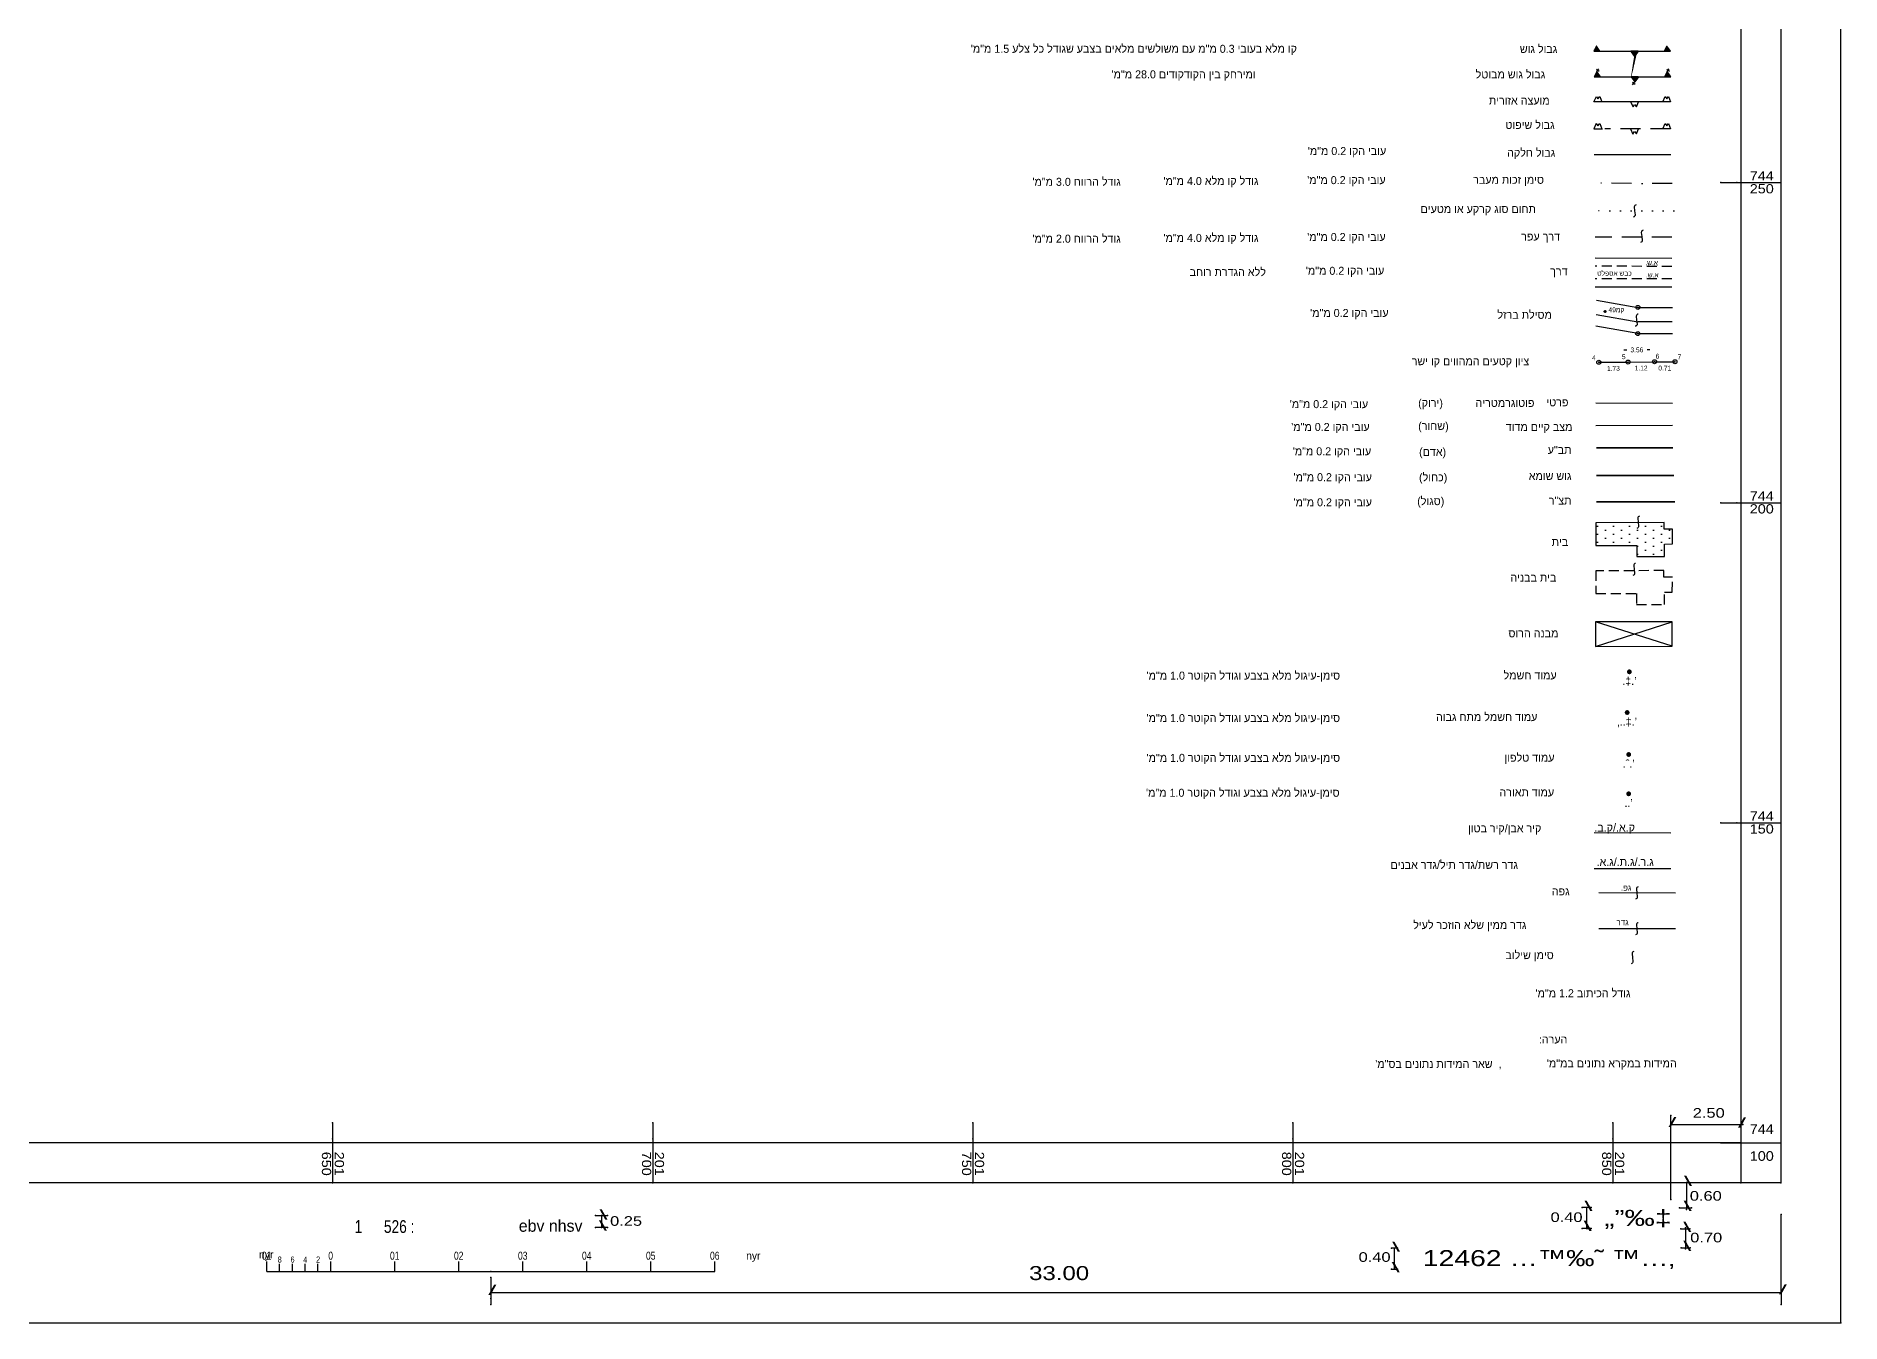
# Model space of a CAD drawing. Header units: feet. Extents: x 201443 to 201886, y 744072 to 744469.
# Drawn here: x 201603.7 to 201885.6, y 744071.9 to 744272.9 of the extents above; entities that cross this region are included whole.
import ezdxf
from ezdxf.enums import TextEntityAlignment as Align

# ---------------------------------------------------------------- set-up
doc = ezdxf.new("R2010")
doc.units = ezdxf.units.FT
doc.header["$LTSCALE"] = 6.25
doc.header["$MEASUREMENT"] = 0
for name, pattern in [('DASHDOT', [1, 0.5, -0.25, 0, -0.25]), ('DASHED', [0.75, 0.5, -0.25]), ('DOT', [0.25, 0, -0.25]), ('HIDDEN', [0.375, 0.25, -0.125])]:
    doc.linetypes.add(name, pattern=pattern)
doc.layers.get('0').update_dxf_attribs({"linetype": 'CONTINUOUS'})
for name, color, linetype in [('2ELECT_PT', 7, 'CONTINUOUS'), ('2NEW_PT', 7, 'CONTINUOUS'), ('2TELE_PT', 7, 'CONTINUOUS'), ('2TEURA_PT', 7, 'CONTINUOUS'), ('MIKRA', 7, 'CONTINUOUS'), ('MIKRA-GLINE', 7, 'CONTINUOUS'), ('TR_ANOT_FRONTS', 7, 'CONTINUOUS'), ('TR_ANOT_L', 7, 'CONTINUOUS'), ('TR_GILAYON', 7, 'CONTINUOUS'), ('TR_GILYON', 7, 'CONTINUOUS'), ('מעבר זיקנה', 7, 'CONTINUOUS')]:
    doc.layers.add(name, color=color, linetype=linetype)
doc.styles.add('H1', font='miryl.shx')
doc.styles.add('HEBTEXT', font='HEBTXT.shx')
doc.styles.add('MONOSI', font='MIRYL.SHX', dxfattribs={"width": 0.8})
doc.styles.get("Standard").update_dxf_attribs({"font": 'HEB.SHX'})
doc.styles.add('TRHEBTXT', font='HEBTXT.SHX')
pattern_1 = [(0, (1514.334564774152, -2464.132870357949), (0, 0.1875), []), (0, (1514.334564774152, -2464.101620357949), (0, 0.1875), []), (0, (1514.334564774152, -2464.070370357949), (0, 0.1875), []), (0, (1514.334564774152, -2464.007870357949), (0, 0.1875), [0.1875, -0.125])]

# ---------------------------------------------------------------- blocks, each defined once
blk = doc.blocks.new('TRP0213')
at = {"linetype": 'Continuous', "const_width": 0.5}
blk.add_lwpolyline([(-0.35, 0, 1), (0.35, 0, 1)], format="xyb", close=True, dxfattribs=at)
blk.add_point((0, 0))
at = {"style": 'TRHEBTXT', "flags": 8}
blk.add_attdef('HIGHTM', text='', height=1.6, dxfattribs=at).set_placement((-1, 0), align=Align.RIGHT)
blk.add_attdef('NAME', text='', height=1.8, dxfattribs=at).set_placement((0, 2.1), align=Align.BOTTOM_CENTER)
blk.add_attdef('HIGHTC', (1, 0), '', height=1.6, dxfattribs=at)
blk.add_attdef('MARK', text='', height=2, dxfattribs=at).set_placement((0, -1.3), align=Align.TOP_CENTER)
blk = doc.blocks.new('TRP0212')
at = {"linetype": 'Continuous', "const_width": 0.5}
blk.add_lwpolyline([(-0.35, 0, 1), (0.35, 0, 1)], format="xyb", close=True, dxfattribs=at)
blk.add_point((0, 0))
at = {"style": 'TRHEBTXT', "flags": 8}
blk.add_attdef('HIGHTM', text='', height=1.6, dxfattribs=at).set_placement((-1, 0), align=Align.RIGHT)
blk.add_attdef('NAME', text='', height=1.8, dxfattribs=at).set_placement((0, 2.1), align=Align.BOTTOM_CENTER)
blk.add_attdef('HIGHTC', (1, 0), '', height=1.6, dxfattribs=at)
blk.add_attdef('MARK', text='', height=2, dxfattribs=at).set_placement((0, -1.3), align=Align.TOP_CENTER)
blk = doc.blocks.new('TRP0241')
at = {"linetype": 'Continuous', "const_width": 0.5}
blk.add_lwpolyline([(-0.35, 0, 1), (0.35, 0, 1)], format="xyb", close=True, dxfattribs=at)
blk.add_point((0, 0))
at = {"style": 'TRHEBTXT', "flags": 8}
blk.add_attdef('HIGHTM', text='', height=1.6, dxfattribs=at).set_placement((-1, 0), align=Align.RIGHT)
blk.add_attdef('NAME', text='', height=1.8, dxfattribs=at).set_placement((0, 2.1), align=Align.BOTTOM_CENTER)
blk.add_attdef('HIGHTC', (1, 0), '', height=1.6, dxfattribs=at)
blk.add_attdef('MARK', text='', height=2, dxfattribs=at).set_placement((0, -1.3), align=Align.TOP_CENTER)
blk = doc.blocks.new('ANOT105')
blk.add_lwpolyline([(0.2548387223418755, 1.539248901570127, 0.4142135623730951), (-0.1578795218983481, 0.965085465890645), (1e-16, 0), (0.1839900939740541, -0.9680819344707191, -0.4142135623730951), (-0.2130703997891993, -1.553182749965349)], format="xyb")
blk = doc.blocks.new('TRP0002')
at = {"linetype": 'Continuous'}
blk.add_circle((0, 0, 3000), 0.5, dxfattribs=at)
blk.add_point((0, 0))
at = {"style": 'TRHEBTXT', "flags": 8}
blk.add_attdef('HIGHTM', text='', height=1.6, dxfattribs=at).set_placement((-1, 0), align=Align.RIGHT)
blk.add_attdef('NAME', text='', height=1.199999999999999, dxfattribs=at).set_placement((0, 2.099999999976716), align=Align.BOTTOM_CENTER)
blk.add_attdef('HIGHTC', (1, 0), '', height=1.6, dxfattribs=at)
blk.add_attdef('MARK', text='', height=2, dxfattribs=at).set_placement((0, -1.300000000046566), align=Align.TOP_CENTER)
blk = doc.blocks.new('TR_FRONT')
at = {"style": 'TRHEBTXT', "flags": 8}
blk.add_attdef('FRONT', text='', height=1.199999999999999, dxfattribs=at).set_placement((0, -1), align=Align.TOP_CENTER)
blk = doc.blocks.new('TRP0216')
at = {"linetype": 'Continuous', "const_width": 0.5}
blk.add_lwpolyline([(-0.35, 0, 1), (0.35, 0, 1)], format="xyb", close=True, dxfattribs=at)
blk.add_point((0, 0))
at = {"style": 'TRHEBTXT', "flags": 8}
blk.add_attdef('HIGHTM', text='', height=1.6, dxfattribs=at).set_placement((-1, 0), align=Align.RIGHT)
blk.add_attdef('NAME', text='', height=1.8, dxfattribs=at).set_placement((0, 2.1), align=Align.BOTTOM_CENTER)
blk.add_attdef('HIGHTC', (1, 0), '', height=1.6, dxfattribs=at)
blk.add_attdef('MARK', text='', height=2, dxfattribs=at).set_placement((0, -1.3), align=Align.TOP_CENTER)
blk = doc.blocks.new('TRP0000')
blk.add_point((0, 0))
at = {"style": 'TRHEBTXT', "flags": 8}
blk.add_attdef('HIGHTM', text='', height=1.6, dxfattribs=at).set_placement((-1, 0), align=Align.RIGHT)
blk.add_attdef('NAME', text='', height=1.199999999999999, dxfattribs=at).set_placement((0, 2.099999999976716), align=Align.BOTTOM_CENTER)
blk.add_attdef('HIGHTC', (1, 0), '', height=1.6, dxfattribs=at)
blk.add_attdef('MARK', text='', height=2, dxfattribs=at).set_placement((0, -1.300000000046566), align=Align.TOP_CENTER)

msp = doc.modelspace()

# ---------------------------------------------------------------- hatches: boundary and pattern name
at = {"layer": 'מעבר זיקנה', "lineweight": 35}
h = msp.add_hatch(color=256, dxfattribs=at)
h.paths.add_polyline_path([(201847.4235532999, 744271.3257563154), (201847.0022102738, 744270.5254734627), (201847.9859912437, 744270.5254734627)])
h.paths.add_polyline_path([(201847.5005626977, 744267.3373322686), (201847.4967487481, 744267.3321938253), (201847.0785858751, 744266.5379512337), (201848.062366845, 744266.5379512337)])
h.paths.add_polyline_path([(201858.4177830775, 744271.3257563153), (201857.9964400515, 744270.5254734628), (201858.9802210213, 744270.5254734627)])
h.paths.add_polyline_path([(201858.4941586788, 744267.3382340863), (201858.0728156528, 744266.5379512337), (201859.0565966226, 744266.5379512337)])
h = msp.add_hatch(dxfattribs=at)
h.set_pattern_fill('CLAY', color=256, style=0)
h.set_pattern_definition(pattern_1)
h.paths.add_polyline_path([(201847.9859912436, 744270.5254734628), (201847.4235532998, 744271.3257563154), (201847.0022102738, 744270.5254734628)])
h.paths.add_polyline_path([(201858.4177830775, 744271.3257563154), (201857.9964400515, 744270.5254734628), (201858.9802210213, 744270.5254734628)])
h.paths.add_polyline_path([(201858.4941586788, 744267.3382340863), (201858.0728156528, 744266.5379512337), (201859.0565966226, 744266.5379512337)])
h.paths.add_polyline_path([(201848.0623668449, 744266.5379512337), (201847.4999289011, 744267.3382340863), (201847.0785858751, 744266.5379512337)])
edge = h.paths.add_edge_path()
edge.add_line((201852.8691428513, 744266.5379512337), (201853.4315807951, 744265.7376683811))
h = msp.add_hatch(dxfattribs=at)
h.set_pattern_fill('CLAY', color=256, style=0)
h.set_pattern_definition(pattern_1)
h.paths.add_polyline_path([(201847.5005626977, 744267.3373322686), (201847.496748748, 744267.3321938248), (201847.0785858751, 744266.5379512337), (201848.0623668449, 744266.5379512337)])
h.paths.add_polyline_path([(201847.4235532997, 744271.3257563151), (201847.0022102738, 744270.5254734627), (201847.9859912436, 744270.5254734627)])
h.paths.add_polyline_path([(201858.4177830775, 744271.3257563155), (201857.9964400515, 744270.5254734628), (201858.9802210213, 744270.5254734627)])
h.paths.add_polyline_path([(201858.4941586788, 744267.3382340864), (201858.0728156528, 744266.5379512336), (201859.0565966227, 744266.5379512336)])
edge = h.paths.add_edge_path()
edge.add_line((201852.79276725, 744270.5254734628), (201853.3552051938, 744269.7251906102))
edge.add_line((201853.7765482198, 744270.5254734628), (201852.79276725, 744270.5254734628))
edge.add_line((201852.8691428513, 744266.5379512337), (201853.4315807951, 744265.7376683811))
edge.add_line((201853.8529238211, 744266.5379512337), (201852.8691428513, 744266.5379512337))
at = {"layer": 'מעבר זיקנה'}
for points in [[(201847.0022102738, 744270.5254734628), (201847.9859912436, 744270.5254734628), (201847.4235532998, 744271.3257563154)], [(201857.9964400515, 744270.5254734628), (201858.9802210212, 744270.5254734628), (201858.4177830775, 744271.3257563154)], [(201847.0785858752, 744266.5379512337), (201848.0623668449, 744266.5379512337), (201847.4999289011, 744267.3382340863)], [(201858.0728156528, 744266.5379512337), (201859.0565966227, 744266.5379512337), (201858.4941586787, 744267.3382340863)]]:
    msp.add_hatch(color=256, dxfattribs=at).paths.add_polyline_path(points)
at = {"layer": 'מעבר זיקנה', "lineweight": 35}
h = msp.add_hatch(dxfattribs=at)
h.set_pattern_fill('CLAY', color=256, style=0)
h.set_pattern_definition(pattern_1)
h.paths.add_polyline_path([(201853.9317663768, 744270.5254734629), (201852.7927672501, 744270.5254734627), (201853.3552051939, 744269.72519061)])
for points in [[(201853.9317663768, 744270.5254734628), (201852.79276725, 744270.5254734628), (201853.3552051939, 744269.7251906102)], [(201854.007160724, 744266.5399672138), (201852.8681615972, 744266.5399672138), (201853.4305995411, 744265.7396843611)]]:
    msp.add_hatch(color=256, dxfattribs=at).paths.add_polyline_path(points)
h = msp.add_hatch(dxfattribs=at)
h.set_pattern_fill('CLAY', color=256, style=0)
h.set_pattern_definition([(0, (1514.409959121345, -2468.118376606959), (0, 0.1875), []), (0, (1514.409959121345, -2468.087126606959), (0, 0.1875), []), (0, (1514.409959121345, -2468.055876606959), (0, 0.1875), []), (0, (1514.409959121345, -2467.993376606959), (0, 0.1875), [0.1875, -0.125])])
h.paths.add_polyline_path([(201854.007160724, 744266.5399672139), (201852.8681615973, 744266.5399672136), (201853.4305995411, 744265.739684361)])
at = {"layer": 'מעבר זיקנה'}
h = msp.add_hatch(dxfattribs=at)
h.set_pattern_fill('DOTS', color=256, scale=20, angle=90, style=0)
h.set_pattern_definition([(90, (1511.360540914466, -2525.538569662021), (-1.25, 0.6250000000000001), [0, -1.25])])
h.paths.add_polyline_path([(201859.3040393063, 744195.8907474398), (201857.9984960661, 744195.8907474396), (201857.9984960661, 744196.8936995066), (201847.3296485213, 744196.8565581007), (201847.3244471716, 744193.3280113982), (201853.7234366779, 744193.3280113983), (201853.7234366779, 744191.6195223384), (201858.0728441013, 744191.6195223384), (201858.0728441014, 744193.5137692527), (201859.3005900448, 744193.5508009357)])

# ---------------------------------------------------------------- linework, layer by layer
for points in [[(201454.375, 744071.875), (201885.625, 744071.875), (201885.625, 744428.125), (201454.375, 744428.125), (201454.375, 744071.875)], [(201463.75, 744406.25), (201876.25, 744406.25), (201876.25, 744093.75), (201463.75, 744093.75), (201463.75, 744406.25)], [(201463.75, 744399.0773414018), (201463.75, 744406.25), (201876.25, 744406.25), (201876.25, 744093.75), (201463.75, 744093.75), (201463.75, 744377.8218166339)], [(201470, 744400), (201870, 744400), (201870, 744100), (201470, 744100), (201470, 744400), (201463.75, 744400)], [(201470, 744400), (201870, 744400), (201870, 744100), (201870, 744093.75)], [(201866.875, 744250), (201876.25, 744250)], [(201866.88, 744250), (201869.375, 744250), (201876.25, 744250)], [(201866.875, 744200), (201876.25, 744200)], [(201866.88, 744200), (201869.375, 744200), (201876.25, 744200)], [(201866.875, 744150), (201876.25, 744150)], [(201866.88, 744150), (201869.375, 744150), (201876.25, 744150)], [(201859.0447342336, 744091.1400695742), (201859.0447342336, 744104.2650695742)], [(201650, 744103.125), (201650, 744093.75)], [(201650, 744103.12), (201650, 744100.625), (201650, 744093.75)], [(201700, 744103.125), (201700, 744093.75)], [(201700, 744103.12), (201700, 744100.625), (201700, 744093.75)], [(201750, 744103.125), (201750, 744093.75)], [(201750, 744103.12), (201750, 744100.625), (201750, 744093.75)], [(201800, 744103.125), (201800, 744093.75)], [(201800, 744103.12), (201800, 744100.625), (201800, 744093.75)], [(201850, 744103.125), (201850, 744093.75)], [(201850, 744103.12), (201850, 744100.625), (201850, 744093.75)], [(201859.0447342336, 744102.8588195741), (201870.2947342336, 744102.8588195741)], [(201870, 744100), (201470, 744100)], [(201866.875, 744100), (201876.25, 744100)], [(201870, 744100), (201876.25, 744100)], [(201870, 744100), (201870, 744093.75)], [(201861.4833951237, 744093.8184632297), (201861.4833951237, 744089.5997132298)], [(201846.5877907677, 744089.909456273), (201845.1815407677, 744089.909456273)], [(201845.8846657677, 744089.909456273), (201845.8846657677, 744086.628206273), (201846.5877907677, 744086.628206273), (201845.1815407677, 744086.628206273)], [(201860.4288390631, 744089.837067255), (201862.3038390631, 744089.837067255)], [(201674.709, 744076.6437500002), (201876.2715, 744076.6437500002), (201876.2715, 744088.83125)], [(201691.0755204645, 744088.6348619896), (201692.9505204645, 744088.6348619896)], [(201692.0130204645, 744088.6348619896), (201692.0130204645, 744086.7598619896)], [(201692.9505204645, 744086.7598619896), (201691.0755204645, 744086.7598619896)], [(201860.6265683245, 744086.579561458), (201862.0328183245, 744086.579561458)], [(201861.3515756161, 744086.7243394933), (201861.3515756161, 744083.4430894931)], [(201816.3352137792, 744083.5392227138), (201815.3977137792, 744083.5392227138)], [(201815.8664637792, 744080.2579727138), (201815.8664637792, 744083.5392227138)], [(201860.6924780782, 744083.6116117312), (201862.0987280782, 744083.6116117312)], [(201674.709, 744078.9875), (201674.709, 744075.70625), (201674.709, 744074.76875)], [(201815.3977137792, 744080.2579727138), (201816.1008387792, 744080.2579727138), (201816.3352137792, 744080.2579727138)], [(201876.2715, 744076.6437500002), (201876.2715, 744074.76875)]]:
    msp.add_lwpolyline(points)
for p in [(201866.875, 744250), (201866.88, 744250), (201869.375, 744250), (201876.25, 744250), (201876.25, 744250), (201866.875, 744200), (201866.88, 744200), (201869.375, 744200), (201876.25, 744200), (201876.25, 744200), (201866.875, 744150), (201866.88, 744150), (201869.375, 744150), (201876.25, 744150), (201876.25, 744150), (201859.0447342336, 744104.2650695742), (201650, 744103.125), (201650, 744103.12), (201700, 744103.125), (201700, 744103.12), (201750, 744103.125), (201750, 744103.12), (201800, 744103.125), (201800, 744103.12), (201850, 744103.125), (201850, 744103.12), (201859.0447342336, 744102.8588195741), (201870.2947342336, 744102.8588195741), (201650, 744100.625), (201700, 744100.625), (201750, 744100.625), (201800, 744100.625), (201850, 744100.625), (201866.875, 744100), (201870, 744100), (201870, 744100), (201876.25, 744100), (201876.25, 744100), (201650, 744093.75), (201650, 744093.75), (201700, 744093.75), (201700, 744093.75), (201750, 744093.75), (201750, 744093.75), (201800, 744093.75), (201800, 744093.75), (201850, 744093.75), (201850, 744093.75), (201861.4833951237, 744093.8184632297), (201870, 744093.75), (201870, 744093.75), (201876.25, 744093.75), (201876.25, 744093.75), (201845.1815407677, 744089.909456273), (201845.8846657677, 744089.909456273), (201846.5877907677, 744089.909456273), (201859.0447342336, 744091.1400695742), (201860.4288390631, 744089.837067255), (201862.3038390631, 744089.837067255), (201691.0755204645, 744088.6348619896), (201692.0130204645, 744088.6348619896), (201692.9505204645, 744088.6348619896), (201861.4833951237, 744089.5997132298), (201876.2715, 744088.83125), (201691.0755204645, 744086.7598619896), (201692.0130204645, 744086.7598619896), (201692.9505204645, 744086.7598619896), (201845.1815407677, 744086.628206273), (201845.8846657677, 744086.628206273), (201846.5877907677, 744086.628206273), (201860.6265683245, 744086.579561458), (201861.3515756161, 744086.7243394933), (201862.0328183245, 744086.579561458), (201815.3977137792, 744083.5392227138), (201815.8664637792, 744083.5392227138), (201816.3352137792, 744083.5392227138), (201860.6924780782, 744083.6116117312), (201861.3515756161, 744083.4430894931), (201862.0987280782, 744083.6116117312), (201674.709, 744079.925), (201674.709, 744078.9875), (201674.71, 744079.93), (201815.3977137792, 744080.2579727138), (201815.8664637792, 744080.2579727138), (201816.1008387792, 744080.2579727138), (201816.3352137792, 744080.2579727138), (201674.709, 744076.6437500002), (201674.709, 744075.70625), (201876.2715, 744076.6437500002), (201674.709, 744074.76875), (201876.2715, 744074.76875), (201885.625, 744071.875)]:
    msp.add_point(p)
at = {"layer": 'MIKRA'}
msp.add_line((201847.3219414437, 744212.0609215102, 3126.25), (201859.2978310289, 744212.1118828137, 3126.25), dxfattribs=at)
at = {"layer": 'MIKRA-GLINE', "color": 3}
msp.add_line((201847.3260582611, 744215.5894273156, 3126.25), (201859.3018312584, 744215.5612964549, 3126.25), dxfattribs=at)
at = {"layer": 'TR_GILAYON'}
for p, q in [((201639.71, 744079.93), (201639.71, 744081.4925)), ((201649.71, 744079.93), (201649.71, 744081.4925)), ((201659.71, 744079.93), (201659.71, 744081.4925)), ((201669.71, 744079.93), (201669.71, 744081.4925)), ((201679.71, 744079.93), (201679.71, 744081.4925)), ((201689.71, 744079.93), (201689.71, 744081.4925)), ((201699.71, 744079.93), (201699.71, 744081.4925)), ((201709.71, 744079.93), (201709.71, 744081.4925)), ((201639.71, 744079.93), (201709.71, 744079.93)), ((201641.71, 744079.93), (201641.71, 744081.1175)), ((201643.71, 744079.93), (201643.71, 744081.1175)), ((201645.71, 744079.93), (201645.71, 744081.1175)), ((201647.71, 744079.93), (201647.71, 744081.1175))]:
    msp.add_line(p, q, dxfattribs=at)
at = {"layer": 'מעבר זיקנה'}
for p, q in [((201847.4235532998, 744271.3257563154), (201847.0022102738, 744270.5254734628)), ((201847.0022102738, 744270.5254734628), (201847.9859912436, 744270.5254734628)), ((201847.004406557, 744270.5254734628), (201858.9802210213, 744270.5254734628)), ((201847.9859912436, 744270.5254734628), (201847.4235532998, 744271.3257563154)), ((201852.79276725, 744270.5254734628), (201853.3552051938, 744269.7251906102)), ((201853.7765482198, 744270.5254734628), (201852.79276725, 744270.5254734628)), ((201858.4177830775, 744271.3257563154), (201857.9964400515, 744270.5254734628)), ((201857.9964400515, 744270.5254734628), (201858.9802210213, 744270.5254734628)), ((201858.9802210213, 744270.5254734628), (201858.4177830775, 744271.3257563154)), ((201847.4999289011, 744267.3382340863), (201847.0785858751, 744266.5379512337)), ((201847.0785858751, 744266.5379512337), (201848.0623668449, 744266.5379512337)), ((201847.0807821583, 744266.5379512337), (201859.0565966226, 744266.5379512337)), ((201848.0623668449, 744266.5379512337), (201847.4999289011, 744267.3382340863)), ((201852.8681615972, 744266.5399672138), (201853.430599541, 744265.7396843611)), ((201853.8529238211, 744266.5379512337), (201852.8691428513, 744266.5379512337)), ((201858.4941586788, 744267.3382340863), (201858.0728156528, 744266.5379512337)), ((201858.0728156528, 744266.5379512337), (201859.0565966226, 744266.5379512337)), ((201859.0565966226, 744266.5379512337), (201858.4941586788, 744267.3382340863)), ((201847.0486198439, 744262.6467861593, 3126.25), (201847.4186279423, 744263.462107273)), ((201859.0244343082, 744262.6467861593, 3126.25), (201847.0486198439, 744262.6467861593, 3126.25)), ((201847.4186279423, 744263.462107273), (201847.6716889056, 744263.0879014707)), ((201847.6716889056, 744263.0879014707), (201847.9548792045, 744263.4528371695)), ((201847.9548792045, 744263.4528371695), (201848.2790381775, 744262.6467861593, 3126.25)), ((201852.7779443252, 744262.6467861593, 3126.25), (201853.1479524235, 744261.8314650455)), ((201853.1479524235, 744261.8314650455), (201853.4010133869, 744262.2056708478)), ((201853.4010133869, 744262.2056708478), (201853.6842036858, 744261.840735149)), ((201853.6842036858, 744261.840735149), (201854.0083626588, 744262.6467861593, 3126.25)), ((201857.7940159746, 744262.6467861593, 3126.25), (201858.164024073, 744263.462107273)), ((201858.164024073, 744263.462107273), (201858.4170850363, 744263.0879014707)), ((201858.4170850363, 744263.0879014707), (201858.7002753352, 744263.4528371695)), ((201858.7002753352, 744263.4528371695), (201859.0244343082, 744262.6467861593, 3126.25)), ((201847.4123822897, 744259.2251153118), (201847.0423741914, 744258.409794198, 3126.25)), ((201847.4123822897, 744259.2251153118), (201847.6654432531, 744258.8509095095)), ((201847.6654432531, 744258.8509095095), (201847.9486335519, 744259.2158452083)), ((201847.9486335519, 744259.2158452083), (201848.272792525, 744258.409794198, 3126.25)), ((201857.7877703221, 744258.409794198, 3126.25), (201858.1577784204, 744259.2251153118)), ((201858.1577784204, 744259.2251153118), (201858.4108393838, 744258.8509095095)), ((201858.4108393838, 744258.8509095095), (201858.6940296826, 744259.2158452083)), ((201858.6940296826, 744259.2158452083), (201859.0181886557, 744258.409794198, 3126.25)), ((201847.0423741914, 744258.409794198, 3126.25), (201848.3591521963, 744258.4046031928)), ((201852.7716986726, 744258.409794198, 3126.25), (201853.141706771, 744257.5944730842)), ((201853.141706771, 744257.5944730842), (201853.3947677343, 744257.9686788865)), ((201853.3947677343, 744257.9686788865), (201853.6779580332, 744257.6037431877)), ((201853.6779580332, 744257.6037431877), (201854.0021170063, 744258.409794198, 3126.25)), ((201859.0694706261, 744254.3435960892, 3126.25), (201847.093682184, 744254.3612493237, 3126.25)), ((201859.2031746382, 744238.1317974672, 3126.25), (201847.2274599235, 744238.1994666292, 3126.25)), ((201859.189765322, 744233.6800039253, 3126.25), (201847.2139519044, 744233.6807139945, 3126.25)), ((201847.4340105577, 744231.6412143202, 3126.25), (201853.9045735803, 744230.5120904347)), ((201847.3934048524, 744229.3965667986, 3126.204360500328), (201853.8945781033, 744228.2671136695, 0.002793422828744951)), ((201859.2445989457, 744228.2600687225, 3126.229350855031), (201853.8945733706, 744228.2671144917, 0.005069194109125874)), ((201853.9045735803, 744230.5120904347), (201859.3097993789, 744230.5041227151, 3126.25)), ((201853.8940125118, 744226.4228817445), (201847.3624540824, 744227.5526404477, 3126.25)), ((201853.8940125118, 744226.4228817445), (201859.2992383104, 744226.4149140249, 3126.25)), ((201852.2022888818, 744223.8253320394), (201851.6985339916, 744223.8253320394)), ((201855.3591587025, 744223.9092182118), (201855.7789566912, 744223.9259952595)), ((201847.8088065292, 744221.931936504, 3126.25), (201852.3790377697, 744221.9736307424)), ((201852.3790377697, 744221.9736307424), (201856.5121321057, 744222.0294372207)), ((201856.5121321057, 744222.0294372207), (201859.6989045045, 744222.0247396723, 3126.25)), ((201857.9984960661, 744196.8936995066, 3126.25), (201847.3296485212, 744196.8565581007, 3126.25)), ((201857.9984960661, 744195.8907474397, 3126.25), (201857.9984960661, 744196.8936995066, 3126.25)), ((201847.3296485212, 744196.8565581007, 3126.25), (201847.3244471716, 744193.3280113983, 3126.25)), ((201859.3040393062, 744195.8907474397, 3126.25), (201857.9984960661, 744195.8907474397, 3126.25)), ((201859.3005900448, 744193.5508009358, 3126.25), (201859.3040393062, 744195.8907474397, 3126.25)), ((201847.3244471716, 744193.3280113983, 3126.25), (201853.7234366779, 744193.3280113983, 3126.25)), ((201853.7234366779, 744193.3280113983, 3126.25), (201853.7234366779, 744191.6195223385, 3126.25)), ((201853.7234366779, 744191.6195223385, 3126.25), (201858.0728441013, 744191.6195223385, 3126.25)), ((201858.0728441013, 744193.5137692527, 3126.25), (201859.3005900448, 744193.5508009358, 3126.25)), ((201858.0728441013, 744191.6195223385, 3126.25), (201858.0728441013, 744193.5137692527, 3126.25)), ((201847.3068760355, 744181.4079178814, 3126.25), (201847.3011752955, 744177.540589442, 3126.25)), ((201847.3011752955, 744177.540589442, 3126.25), (201859.282689336, 744181.4071284067, 3126.25)), ((201859.282689336, 744181.4071284067, 3126.25), (201847.3068760355, 744181.4079178814, 3126.25)), ((201859.2770485796, 744177.5804923101, 3126.25), (201847.3068760355, 744181.4079178814, 3126.25)), ((201859.2770485796, 744177.5804923101, 3126.25), (201859.282689336, 744181.4071284067, 3126.25)), ((201847.3011752955, 744177.540589442, 3126.25), (201859.2770485796, 744177.5804923101, 3126.25)), ((201859.0803499238, 744148.4005106528, 3126.25), (201847.1045614817, 744148.4181638873, 3126.25)), ((201859.0803499238, 744142.8127915817, 3126.25), (201847.1045614817, 744142.8304448163, 3126.25)), ((201859.8028667825, 744139.0254856095, 3126.25), (201847.8270783404, 744139.0431388441, 3126.25)), ((201859.8028667825, 744133.4360983294, 3126.25), (201847.8270783404, 744133.4537515639, 3126.25))]:
    msp.add_line(p, q, dxfattribs=at)
at = {"layer": 'מעבר זיקנה', "lineweight": 35}
for p, q in [((201853.9317663768, 744270.5254734628), (201852.79276725, 744270.5254734628)), ((201853.3552051938, 744269.7251906102), (201853.9317663769, 744270.5254734629)), ((201853.430599541, 744265.7396843611), (201854.0071607241, 744266.5399672139))]:
    msp.add_line(p, q, dxfattribs=at)
at = {"layer": 'מעבר זיקנה', "lineweight": 25}
for p, q in [((201847.4549006148, 744267.7183596503), (201847.8555100279, 744267.4114566396)), ((201847.4993313328, 744267.33567328), (201847.8157015079, 744267.7619112579)), ((201858.4497279609, 744267.7209204567), (201858.850337374, 744267.414017446)), ((201858.4941586788, 744267.3382340863), (201858.8105288539, 744267.7644720642)), ((201853.0450935174, 744265.6868422788), (201853.4766447456, 744265.3657020933)), ((201853.0761103045, 744265.2942094306), (201853.4315807951, 744265.7376683811))]:
    msp.add_line(p, q, dxfattribs=at)
at = {"layer": 'מעבר זיקנה', "linetype": 'DASHED'}
for p, q in [((201859.0181886557, 744258.409794198, 3126.25), (201848.7310966093, 744258.4086297505, 3126.25)), ((201859.1937020394, 744241.4823321112, 3126.25), (201847.2178884484, 744241.4829245228, 3126.25))]:
    msp.add_line(p, q, dxfattribs=at)
at = {"layer": 'מעבר זיקנה', "linetype": 'DASHDOT'}
msp.add_line((201859.2713137303, 744249.8795036484, 3126.25), (201847.2955252882, 744249.8971568829, 3126.25), dxfattribs=at)
at = {"layer": 'מעבר זיקנה', "linetype": 'DOT'}
msp.add_line((201859.5032175958, 744245.5758791629, 3126.25), (201847.5274291537, 744245.5935323974, 3126.25), dxfattribs=at)
at = {"layer": 'מעבר זיקנה', "linetype": 'HIDDEN'}
for p, q in [((201859.2017992841, 744236.8971359428, 3126.25), (201847.2260751983, 744236.9584478998, 3126.25)), ((201859.1995758564, 744234.993209818, 3126.25), (201847.2237615095, 744234.9932894506, 3126.25)), ((201847.3185932466, 744189.3567637473, 3126.25), (201847.3133918969, 744185.8282170449, 3126.25)), ((201857.9874407914, 744189.3939051533, 3126.25), (201847.3185932466, 744189.3567637473, 3126.25)), ((201857.9874407914, 744188.3909530863, 3126.25), (201857.9874407914, 744189.3939051533, 3126.25)), ((201847.3133918969, 744185.8282170449, 3126.25), (201853.7123814033, 744185.8282170449, 3126.25)), ((201853.7123814033, 744185.8282170449, 3126.25), (201853.7123814033, 744184.1197279851, 3126.25)), ((201859.2929840316, 744188.3909530863, 3126.25), (201857.9874407914, 744188.3909530863, 3126.25)), ((201858.0617888267, 744186.0139748993, 3126.25), (201859.2895347702, 744186.0510065824, 3126.25)), ((201858.0617888267, 744184.1197279851, 3126.25), (201858.0617888267, 744186.0139748993, 3126.25)), ((201859.2895347702, 744186.0510065824, 3126.25), (201859.2929840316, 744188.3909530863, 3126.25)), ((201853.7123814033, 744184.1197279851, 3126.25), (201858.0617888267, 744184.1197279851, 3126.25))]:
    msp.add_line(p, q, dxfattribs=at)
at = {"layer": 'מעבר זיקנה', "color": 1, "lineweight": 35}
msp.add_line((201859.3650604551, 744208.5697536863), (201847.4200719065, 744208.5697536863), dxfattribs=at)
at = {"layer": 'מעבר זיקנה', "color": 5, "lineweight": 35}
msp.add_line((201859.5286875817, 744204.2373280944), (201847.4200719065, 744204.2373280944), dxfattribs=at)
at = {"layer": 'מעבר זיקנה', "color": 205, "lineweight": 35}
msp.add_line((201859.6923218914, 744200.150130385), (201847.4200719065, 744200.150130385), dxfattribs=at)
at = {"layer": 'מעבר זיקנה', "color": 7, "lineweight": 0}
for p, q in [((201857.9984960661, 744196.8936995066), (201847.3296485213, 744196.8565581007)), ((201857.9984960661, 744195.8907474396), (201857.9984960661, 744196.8936995066)), ((201847.3296485213, 744196.8565581007), (201847.3244471716, 744193.3280113982)), ((201859.3040393063, 744195.8907474398), (201857.9984960661, 744195.8907474396)), ((201859.3005900448, 744193.5508009357), (201859.3040393063, 744195.8907474398)), ((201847.3244471716, 744193.3280113982), (201853.7234366779, 744193.3280113983)), ((201853.7234366779, 744193.3280113983), (201853.7234366779, 744191.6195223384)), ((201853.7234366779, 744191.6195223384), (201858.0728441013, 744191.6195223384)), ((201858.0728441014, 744193.5137692527), (201859.3005900448, 744193.5508009357)), ((201858.0728441013, 744191.6195223384), (201858.0728441014, 744193.5137692527))]:
    msp.add_line(p, q, dxfattribs=at)

# ---------------------------------------------------------------- block references
at = {"layer": '2ELECT_PT', "xscale": 0.375, "yscale": 0.375, "zscale": 0.375}
msp.add_blockref('TRP0213', (201848.7958186966, 744229.8723973278), dxfattribs=at)
at = {"layer": '2ELECT_PT', "xscale": 0.625, "yscale": 0.625, "zscale": 0.625}
for name, p, values in [('TRP0213', (201852.5822139343, 744173.5809030546), {'MARK': '.‡.’'}), ('TRP0212', (201852.235192304, 744167.2261995384), {'MARK': '‚..‡.’'})]:
    msp.add_blockref(name, p, dxfattribs=at).add_auto_attribs(values)
at = {"layer": '2NEW_PT', "xscale": 0.625, "yscale": 0.625, "zscale": 0.625}
for p in [(201853.9045724086, 744230.5120904364), (201853.8940108864, 744226.4228820255)]:
    msp.add_blockref('TRP0002', p, dxfattribs=at)
at = {"layer": '2NEW_PT', "lineweight": 35}
ref = msp.add_blockref('TRP0000', (201848.6645686966, 744229.8723973278), dxfattribs=dict(at, xscale=0.625, yscale=0.625, zscale=0.625))
ref.add_attrib('NAME', '49מק', dxfattribs={"layer": '0', "height": 0.7499999999999996, "style": 'TRHEBTXT', "flags": 8}).set_placement((201850.5590315855, 744229.5383764659), align=Align.BOTTOM_CENTER)
at = {"layer": '2NEW_PT'}
ref = msp.add_blockref('TRP0002', (201847.8088312472, 744221.9319370389), dxfattribs=dict(at, xscale=0.625, yscale=0.625, zscale=0.625))
ref.add_attrib('NAME', '4', dxfattribs={"layer": '0', "height": 0.7499999999999996, "style": 'TRHEBTXT', "flags": 8}).set_placement((201847.023422049, 744222.0355353409, 3126.232855083063), align=Align.BOTTOM_CENTER)
ref = msp.add_blockref('TRP0002', (201852.3790377697, 744221.9736307424), dxfattribs=dict(at, xscale=0.625, yscale=0.625, zscale=0.625))
ref.add_attrib('NAME', '5', dxfattribs={"layer": '0', "height": 0.7499999999999996, "style": 'TRHEBTXT', "flags": 8}).set_placement((201851.6997660427, 744222.2044817564), align=Align.BOTTOM_CENTER)
ref = msp.add_blockref('TRP0002', (201856.5121277455, 744222.029437227), dxfattribs=dict(at, xscale=0.625, yscale=0.625, zscale=0.625))
ref.add_attrib('NAME', '6', dxfattribs={"layer": '0', "height": 0.7499999999999996, "style": 'TRHEBTXT', "flags": 8}).set_placement((201856.9652429278, 744222.2855901355, -0.004277414854857442), align=Align.BOTTOM_CENTER)
ref = msp.add_blockref('TRP0002', (201859.6989045045, 744222.0247396723), dxfattribs=dict(at, xscale=0.625, yscale=0.625, zscale=0.625))
ref.add_attrib('NAME', '7', dxfattribs={"layer": '0', "height": 0.7499999999999996, "style": 'TRHEBTXT', "flags": 8}).set_placement((201860.3974567965, 744222.1865758429, 3126.25), align=Align.BOTTOM_CENTER)
at = {"layer": '2TELE_PT', "xscale": 0.625, "yscale": 0.625, "zscale": 0.625}
msp.add_blockref('TRP0241', (201852.4783463132, 744160.66670743), dxfattribs=at).add_auto_attribs({'MARK': '.ˆ.’'})
at = {"layer": '2TEURA_PT', "lineweight": 35, "xscale": 0.625, "yscale": 0.625, "zscale": 0.625}
msp.add_blockref('TRP0216', (201852.4685495243, 744154.5301378842), dxfattribs=at).add_auto_attribs({'MARK': '..’'})
at = {"layer": 'TR_ANOT_FRONTS'}
ref = msp.add_blockref('TR_FRONT', (201853.7967007502, 744238.9520457312, 3126.25), dxfattribs=dict(at, xscale=0.625000000009607, yscale=0.625, zscale=0.625, rotation=359.9155416707754))
ref.add_attrib('FRONT', '3.56', dxfattribs={"layer": '0', "height": 0.7499999999999996, "rotation": 359.9155416721085, "style": 'TRHEBTXT', "flags": 8}).set_placement((201853.7573211124, 744224.2470127284, 3126.25), align=Align.TOP_CENTER)
at = {"layer": 'TR_ANOT_FRONTS', "yscale": 0.625, "zscale": 0.625}
for p, xscale, rotation, values in [((201850.0623775162, 744221.9806868623, 1563.125), 0.6250000000106064, 1.239257257211453, {'FRONT': '1.73'}), ((201858.1055183051, 744222.0270884464, 1563.124999985724), 0.6250000000097786, 359.9155416601033, {'FRONT': '0.71'})]:
    msp.add_blockref('TR_FRONT', p, dxfattribs=dict(at, xscale=xscale, rotation=rotation)).add_auto_attribs(values)
at = {"layer": 'TR_ANOT_FRONTS', "xscale": 0.625, "yscale": 0.625, "zscale": 0.625}
msp.add_blockref('TR_FRONT', (201854.4140403044, 744222.0294372207), dxfattribs=at).add_auto_attribs({'FRONT': '1.12'})
at = {"layer": 'TR_ANOT_L', "xscale": 0.6250000000077944, "yscale": 0.625, "zscale": 0.625, "rotation": 355.7575210591035}
for p in [(201853.4008852585, 744245.5848744707, 3126.25), (201854.5010698948, 744241.6096453703, 3126.249999999999), (201853.7128477939, 744228.5130305233, 3126.249999999999), (201853.954637558, 744196.9536052351, 3126.249999999999), (201853.3288146952, 744189.5803966139, 3126.249999999999), (201853.7341597835, 744139.0344313515, 3126.25), (201853.7259206141, 744133.4450562166, 3126.249999999999), (201853.0484147248, 744128.9385148266, 3126.249999999999)]:
    msp.add_blockref('ANOT105', p, dxfattribs=at)

# ---------------------------------------------------------------- texts
for s, height, width, p, p2 in [('744', 1.4375, 0.9782608695652174, (201871.3875, 744250.3355), (201875.1375, 744250.3355)), ('250', 1.4375, 1.118012422360249, (201871.3875, 744248.3225), (201875.1375, 744248.3225)), ('200', 1.4375, 1.304347826086957, (201871.3875, 744198.3225), (201875.1375, 744198.3225)), ('744', 1.4375, 0.9782608695652174, (201871.3875, 744200.3354999998), (201875.1375, 744200.3354999998)), ('744', 1.4375, 0.9782608695652174, (201871.3875, 744150.3354999998), (201875.1375, 744150.3354999998)), ('150', 1.4375, 1.304347826086957, (201871.3875, 744148.3225), (201875.1375, 744148.3225)), ('/', 1.5, 1.666666666666667, (201858.6833732487, 744102.4790355333), (201859.9333732487, 744102.4790355333)), ('2.50', 1.5, 1.17647058821475, (201862.4766120745, 744103.9268158877), (201867.4766120744, 744103.9268158877)), ('/', 1.5, 1.666666666666667, (201869.5584826237, 744102.4066465155), (201870.8084826237, 744102.4066465155)), ('744', 1.5, 0.9374999999781721, (201871.3874999742, 744101.4), (201875.1374999741, 744101.4)), ('100', 1.5, 1.499999999965075, (201871.3874999742, 744097.2), (201875.1374999741, 744097.2)), ('\\', 1.5, 1.666666666666667, (201861.1220341389, 744093.285630283), (201862.3720341389, 744093.285630283)), ('\\', 1.5, 1.666666666666667, (201845.567332245, 744089.3766233261), (201846.817332245, 744089.3766233261)), ('\\', 1.5, 1.666666666627862, (201861.0561243851, 744089.3766233261), (201862.306124385, 744089.3766233261)), ('0.60', 1.5, 1.333333333325572, (201862.015243798, 744090.9691817157), (201867.0152437979, 744090.9691817157)), ('\\', 1.5, 1.666666666744277, (201691.5945254767, 744086.3142788375), (201692.8445254768, 744086.3142788375)), ('\\', 1.5, 1.666666666666667, (201691.6898592277, 744088.0419203049), (201692.9398592277, 744088.0419203049)), ('0.25', 1.5, 1.176470588255838, (201693.3422080152, 744087.0472176417), (201698.3422080153, 744087.0472176417)), ('0.40', 1.5, 1.333333333333333, (201840.265025048, 744087.6392869008), (201845.265025048, 744087.6392869008)), ('\\', 1.5, 1.666666666550251, (201845.4355127374, 744086.2638955642), (201846.6855127373, 744086.2638955642)), ('„”‰‡', 2.5, 1.278726516266572, (201848.6810408764, 744087.0300041039), (201859.1810408764, 744087.0300041039)), ('\\', 1.5, 1.666666666666667, (201860.9902146313, 744086.1191175289), (201862.2402146313, 744086.1191175289)), ('\\', 1.5, 1.666666666666667, (201815.5124845178, 744083.0063897669), (201816.7624845178, 744083.0063897669)), ('\\', 1.5, 1.666666666666667, (201860.9902146313, 744083.1511678022), (201862.2402146313, 744083.1511678022)), ('0.70', 1.5, 1.333333333317811, (201862.0811535517, 744084.4541701212), (201867.0811535517, 744084.4541701212)), ('0.40', 1.5, 1.333333333333333, (201810.2760870746, 744081.4138313768), (201815.2760870746, 744081.4138313768)), ('\\', 1.5, 1.666666666666667, (201815.446574764, 744079.821272987), (201816.696574764, 744079.821272987)), ('12462 …™‰˜ ™…‚', 2.5, 1.248231559994355, (201820.3007635796, 744080.7425936314), (201859.6757635797, 744080.7425936314)), ('33.00', 2.1875, 1.224489795918368, (201758.805973565, 744078.5627399317), (201768.180973565, 744078.5627399317)), ('/', 1.5, 1.666666666666667, (201674.3197053609, 744076.2603184897), (201675.5697053609, 744076.2603184897)), ('/', 1.5, 1.666666666666667, (201875.9435042721, 744076.3407037925), (201877.1935042721, 744076.3407037925))]:
    msp.add_text(s, height=height, dxfattribs=dict(width=width)).set_placement(p, p2, align=Align.FIT)
for s, width, p, p2 in [('650', 1.118012422325541, (201648.3225, 744098.6125), (201648.3225, 744094.8625000002)), ('201', 1.304347826046464, (201650.3345, 744098.6125), (201650.3345, 744094.8625000002)), ('700', 1.304347826046464, (201698.3225, 744098.6125), (201698.3225, 744094.8625000002)), ('201', 1.304347826046464, (201700.3345, 744098.6125), (201700.3345, 744094.8625000002)), ('750', 1.118012422325541, (201748.3225, 744098.6125), (201748.3225, 744094.8625000002)), ('201', 1.304347826046464, (201750.3345, 744098.6125), (201750.3345, 744094.8625000002)), ('800', 1.304347826046464, (201798.3225, 744098.6125), (201798.3225, 744094.8625000002)), ('201', 1.304347826046464, (201800.3345, 744098.6125), (201800.3345, 744094.8625000002)), ('850', 1.118012422325541, (201848.3225, 744098.6125), (201848.3225, 744094.8625000002)), ('201', 1.304347826046464, (201850.3345, 744098.6125), (201850.3345, 744094.8625000002))]:
    msp.add_text(s, height=1.4375, rotation=270, dxfattribs=dict(width=width)).set_placement(p, p2, align=Align.FIT)
at = {"layer": 'MIKRA', "style": 'HEBTEXT'}
for s, p in [('הירטמרגוטופ', (201837.7505206337, 744214.961485338, 3126.25)), ('דודמ םייק בצמ', (201843.6814258152, 744211.2116755454)), ('ע"בת', (201843.5430422119, 744207.6277844455, 3126.25)), ('אמוש שוג', (201843.5430422119, 744203.5392971104, 3126.25)), ('ר"צת', (201843.5430422119, 744199.696117264, 3126.25))]:
    msp.add_text(s, height=1.25, dxfattribs=at).set_placement(p, align=Align.RIGHT)
at = {"layer": 'TR_GILAYON', "style": 'MONOSI', "width": 0.8}
for s, p in [('1 ', (201655.2211772437, 744085.93)), ('526 :', (201662.7709232321, 744085.9224073052))]:
    msp.add_text(s, height=2, dxfattribs=at).set_placement(p, align=Align.RIGHT)
for s, height, p in [('01', 1.25, (201639.6941666408, 744081.7449651773)), ('8', 0.9375000000000001, (201641.7324959574, 744081.305)), ('6', 0.9375000000000001, (201643.7324959574, 744081.305)), ('4', 0.9375000000000001, (201645.7324959574, 744081.305)), ('2', 0.9375000000000001, (201647.7324959574, 744081.305)), ('0', 1.25, (201649.6941666408, 744081.7449651773)), ('01', 1.25, (201659.6941666408, 744081.7449651773)), ('02', 1.25, (201669.6941666408, 744081.7449651773)), ('03', 1.25, (201679.6941666408, 744081.7449651773)), ('04', 1.25, (201689.6941666408, 744081.7449651773)), ('05', 1.25, (201699.6941666408, 744081.7449651773)), ('06', 1.25, (201709.6941666408, 744081.7449651773))]:
    msp.add_text(s, height=height, dxfattribs=at).set_placement(p, align=Align.CENTER)
at = {"layer": 'TR_GILYON', "style": 'H1'}
for s, height, p in [('ebv nhsv', 1.8585, (201679.0805244557, 744086.1156075835)), ('nyr', 1.208025, (201638.5065775217, 744081.9586299199)), ('nyr', 1.208025, (201714.596240762, 744081.7732168195))]:
    msp.add_text(s, height=height, dxfattribs=at).set_placement(p)
at = {"layer": 'מעבר זיקנה', "style": 'HEBTEXT'}
for s, height, p in [('\'מ"מ 1.5 עלצ לכ לדוגש עבצב םיאלמ םישלושמ םע מ"מ 0.3 יבועב אלמ וק', 1.25, (201749.6962650066, 744270.2821203488)), ('שוג לובג', 1.25, (201835.471496169, 744270.2438045841)), ('\'מ"מ 28.0 םידוקדוקה ןיב קחרימו', 1.25, (201771.6854979141, 744266.2901697893)), ('לטובמ שוג לובג ', 1.25, (201828.5655635406, 744266.2743982535)), ('תירוזא הצעומ', 1.25, (201830.6309689508, 744262.1980182058)), ('טופיש לובג', 1.25, (201833.2150706053, 744258.3794540731)), ('\'מ"מ 0.2 וקה יבוע', 1.25, (201802.3431556854, 744254.3088773799)), ('הקלח לובג', 1.25, (201833.478543252, 744254.0324464464)), ('\'מ"מ 3.0 חוורה לדוג', 1.25, (201759.3218817178, 744249.5013139916)), ('\'מ"מ 4.0 אלמ וק לדוג', 1.25, (201779.7907313388, 744249.6262170963)), ('\'מ"מ 0.2 וקה יבוע', 1.25, (201802.2528661987, 744249.7672397359)), ('רבעמ תוכז ןמיס', 1.25, (201828.1786533128, 744249.8136537706)), ('םיעטמ וא עקרק גוס םוחת', 1.25, (201819.961283349, 744245.2453032354)), ('\'מ"מ 2.0 חוורה לדוג', 1.25, (201759.3218817178, 744240.6165003626)), ('\'מ"מ 4.0 אלמ וק לדוג', 1.25, (201779.7907313388, 744240.7414034674)), ('\'מ"מ 0.2 וקה יבוע', 1.25, (201802.2528661987, 744240.882426107)), ('רפע ךרד', 1.25, (201835.6809772974, 744240.9581942257)), ('בחור תרדגה אלל', 1.25, (201783.8794747589, 744235.3965870836)), ('\'מ"מ 0.2 וקה יבוע', 1.25, (201802.0393769256, 744235.6049201802)), ('ךרד', 1.25, (201840.2154076397, 744235.5241421198)), ('טלפסא שבכ', 0.75, (201847.5584404947, 744235.4579819713, 4689.375000000001)), ('.ש.א', 0.75, (201855.0697610127, 744237.0996275387, 4689.375000000001)), ('.ש.א', 0.75, (201855.1644129322, 744235.1950759547, 4689.375000000001)), ('\'מ"מ 0.2 וקה יבוע', 1.25, (201802.7119645838, 744229.0125452926)), ('לזרב תליסמ', 1.25, (201831.9653769069, 744228.7238591218)), ('רשי וק םיווהמה םיעטק ןויצ', 1.25, (201818.5729956839, 744221.4782461005)), ('\'מ"מ 0.2 וקה יבוע', 1.25, (201799.5178840318, 744214.7732481351)), ('(קורי)', 1.25, (201819.5863476198, 744214.9500187807)), ('יטרפ', 1.25, (201839.6273751432, 744215.0656649611)), ('\'מ"מ 0.2 וקה יבוע', 1.25, (201799.7557684554, 744211.2080868954)), ('(רוחש)', 1.25, (201819.5895743511, 744211.3514842368)), ('\'מ"מ 0.2 וקה יבוע', 1.25, (201799.9936528789, 744207.405247913)), ('(םדא)', 1.25, (201819.729123106, 744207.3080796256)), ('\'מ"מ 0.2 וקה יבוע', 1.25, (201800.1125936159, 744203.3647311876)), ('(לוחכ)', 1.25, (201819.7220443536, 744203.3395083569)), ('\'מ"מ 0.2 וקה יבוע', 1.25, (201800.1125936159, 744199.4430541509)), ('(לוגס)', 1.25, (201819.4324378459, 744199.6192495073)), ('תיב', 1.25, (201840.4355772987, 744193.246530116)), ('הינבב תיב', 1.25, (201833.987553869, 744187.6726288006)), ('סורה הנבמ', 1.25, (201833.6894824237, 744178.9754318434)), ('\'מ"מ 1.0 רטוקה לדוגו עבצב אלמ לוגיע-ןמיס', 1.25, (201777.1510114822, 744172.363017015)), ('למשח דומע', 1.25, (201832.9188050547, 744172.3911748502)), ('\'מ"מ 1.0 רטוקה לדוגו עבצב אלמ לוגיע-ןמיס', 1.25, (201777.1510114822, 744165.7313279829)), ('הובג חתמ למשח דומע', 1.25, (201822.3744826402, 744165.8915245725)), ('\'מ"מ 1.0 רטוקה לדוגו עבצב אלמ לוגיע-ןמיס', 1.25, (201777.1510114822, 744159.5193679044)), ('ןופלט דומע', 1.25, (201833.0710397686, 744159.5376826696)), ('\'מ"מ 1.0 רטוקה לדוגו עבצב אלמ לוגיע-ןמיס', 1.25, (201777.0669925903, 744154.0629160204)), ('הרואת דומע', 1.25, (201832.286050796, 744154.1168827981)), ('ןוטב ריק/ןבא ריק', 1.25, (201827.364014523, 744148.5062558313)), ('.ב.ק/.א.ק', 1.25, (201847.1146701711, 744148.6264988534, 3126.25)), ('םינבא רדג/לית רדג/תשר רדג', 1.25, (201815.2625598215, 744142.8004383447)), ('.א.ג/.ת.ג/.ר.ג', 1.25, (201847.4583529342, 744143.2658118285)), ('הפג', 1.25, (201840.460021163, 744138.6610887336)), ('.פג', 0.9375, (201851.2435784909, 744139.3807522957)), ('ליעל רכזוה אלש ןיממ רדג', 1.25, (201818.8101179772, 744133.3972072271)), ('רדג', 0.9375, (201850.5658693063, 744133.9924318201)), ('בוליש ןמיס', 1.25, (201833.216735323, 744128.6998435782)), ('\'מ"מ 1.2 בותיכה לדוג', 1.25, (201837.9146769016, 744122.7470270004)), (':הרעה', 1.25, (201838.4399578597, 744115.5256320367)), ('\'מ"סב םינותנ תודימה ראש  ,', 1.25, (201812.8800031675, 744111.6999200205)), ('\'מ"מב םינותנ ארקמב תודימה', 1.25, (201839.6893254545, 744111.7869173146))]:
    msp.add_text(s, height=height, dxfattribs=at).set_placement(p)

doc.saveas('drawing.dxf')
